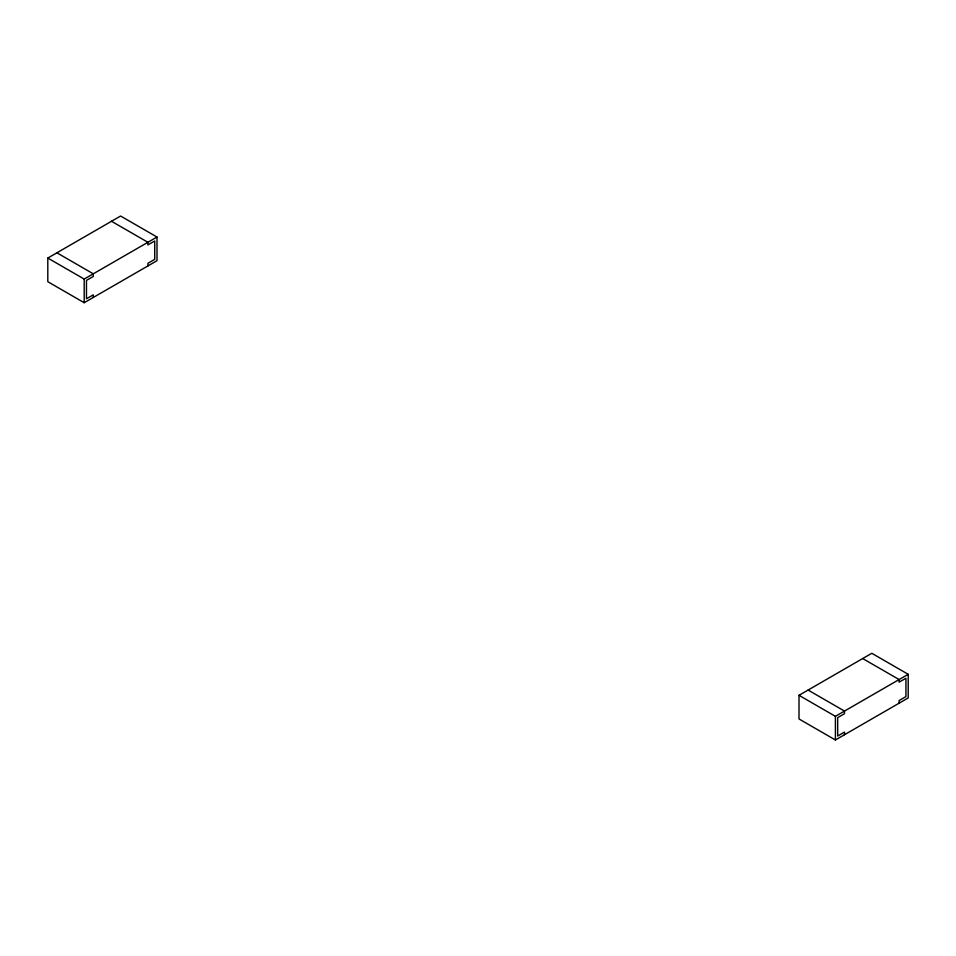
<?xml version="1.0" encoding="UTF-8"?>
<svg xmlns="http://www.w3.org/2000/svg" width="956" height="956" viewBox="0 0 956 956"><rect width="100%" height="100%" fill="white"/><g stroke="black" fill="none" stroke-linecap="round" stroke-linejoin="round"><path stroke-width="1.43" d="M47.8 258.06L120.599 216.02L156.999 237.04L156.999 260.689L84.2 302.717L47.8 281.697L47.8 258.06L84.2 279.068L156.999 237.04M799.001 695.311L871.8 653.283L908.2 674.303L908.2 697.94L835.401 739.98L799.001 718.96L799.001 695.311L835.401 716.331L908.2 674.303M111.505 221.278L147.905 242.298L147.905 244.927L154.729 240.984L154.729 259.375L147.905 263.306L147.905 265.935M862.694 658.541L899.094 679.549L899.094 682.178L905.93 678.246L905.93 696.625L899.094 700.569L899.094 703.198M56.906 252.802L93.306 273.822L93.306 276.451L86.47 280.383L86.47 298.774L93.306 294.83L93.306 297.459M808.095 690.065L844.495 711.073L844.495 713.702L837.671 717.645L837.671 736.036L844.495 732.093L844.495 734.722M835.401 716.331L835.401 739.98M84.2 279.068L84.2 302.717"/></g></svg>
